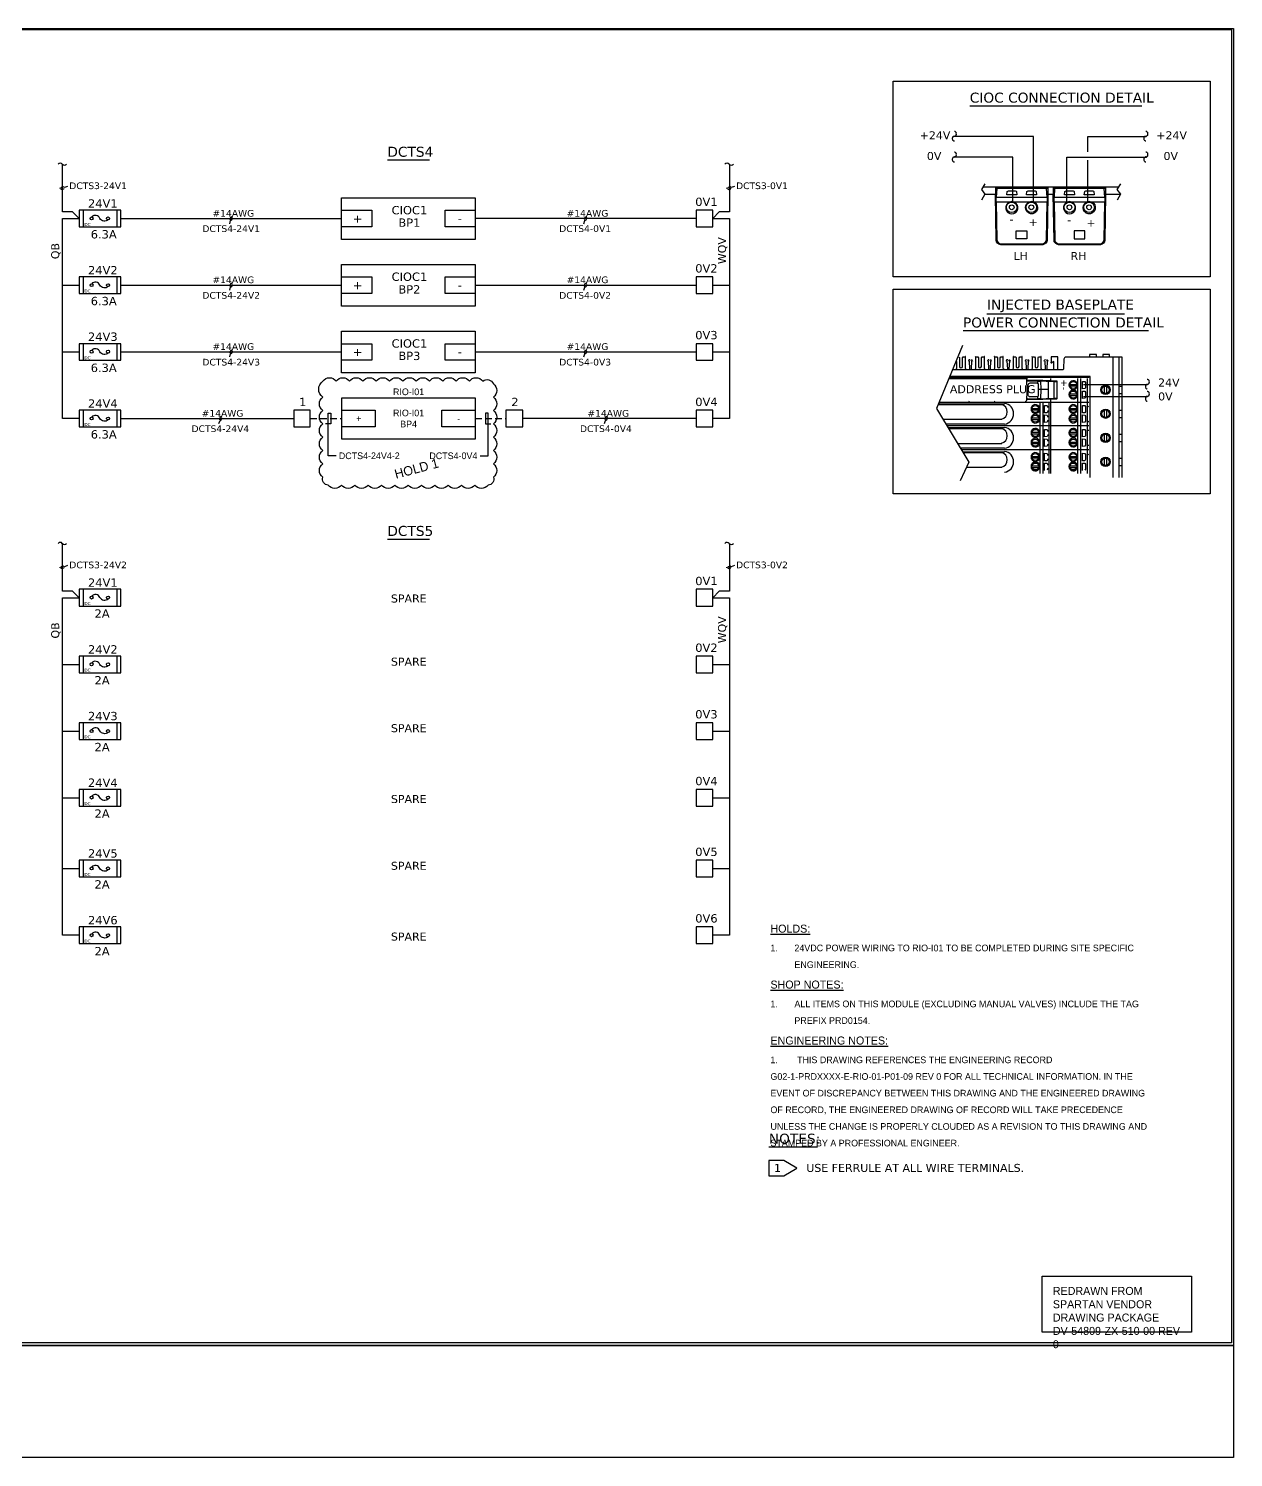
# Model space of a CAD drawing. Extents: x 7512 to 8356, y 0 to 536.
# Drawn here: x 7904 to 8356, y 0 to 536 of the extents above; entities that cross this region are included whole.
import ezdxf
from ezdxf.enums import TextEntityAlignment as Align

# ---------------------------------------------------------------- set-up
doc = ezdxf.new("R2010")
doc.units = 0
doc.header["$LTSCALE"] = 10
doc.header["$MEASUREMENT"] = 0
doc.linetypes.add('G02-1-PRDXXXX-E-MRIO-01-P01-01$0$HIDDEN', pattern=[0.375, 0.25, -0.125])
for name, color, linetype in [('G02-1-PRDXXXX-E-MRIO-01-P01-01$0$ANNOTATION', 7, 'Continuous'), ('G02-1-PRDXXXX-E-MRIO-01-P01-01$0$ENGINEERING NOTE', 2, 'Continuous'), ('G02-1-PRDXXXX-E-MRIO-01-P01-01$0$FWIRE-1', 1, 'G02-1-PRDXXXX-E-MRIO-01-P01-01$0$HIDDEN'), ('G02-1-PRDXXXX-E-MRIO-01-P01-01$0$HOLD', 1, 'Continuous'), ('G02-1-PRDXXXX-E-MRIO-01-P01-01$0$SYMBOL-1', 1, 'Continuous'), ('G02-1-PRDXXXX-E-MRIO-01-P01-01$0$TEXT-2', 2, 'Continuous'), ('G02-1-PRDXXXX-E-MRIO-01-P01-01$0$TITLE', 7, 'Continuous')]:
    doc.layers.add(name, color=color, linetype=linetype)
doc.layers.add('G02-1-PRDXXXX-E-MRIO-01-P01-01$0$View', color=251, linetype='Continuous', plot=False)
doc.styles.add('G02-1-PRDXXXX-E-MRIO-01-P01-01$0$PDF Verdana', font='verdana.ttf')
doc.styles.add('G02-1-PRDXXXX-E-MRIO-01-P01-01$0$Scovan Elec', font='')
doc.styles.get('G02-1-PRDXXXX-E-MRIO-01-P01-01$0$Scovan Elec').set_extended_font_data('Franklin Gothic Medium Cond')

# ---------------------------------------------------------------- blocks, each defined once
blk = doc.blocks.new('G02-1-PRDXXXX-E-MRIO-01-P01-01$0$DV-54809-ZX-510-00')
at = {"layer": 'G02-1-PRDXXXX-E-MRIO-01-P01-01$0$ANNOTATION', "transparency": 33554559}
h = blk.add_hatch(color=256, dxfattribs=at)
h.paths.add_polyline_path([(546.22, 46.91), (544.44, 46.91), (546.22, 46.91)], flags=0)
h.paths.add_polyline_path([(546.22, 46.91), (544.44, 46.91), (546.22, 46.91)], flags=0)
h.paths.add_polyline_path([(546.22, 46.91), (544.44, 46.91), (546.22, 46.91)], flags=0)
h.paths.add_polyline_path([(546.22, 46.91), (544.44, 46.91), (546.22, 46.91)], flags=0)
h = blk.add_hatch(color=256, dxfattribs=at)
h.paths.add_polyline_path([(546.22, 46.74), (544.44, 46.74), (546.22, 46.74)], flags=0)
h.paths.add_polyline_path([(546.22, 46.74), (544.44, 46.74), (546.22, 46.74)], flags=0)
h.paths.add_polyline_path([(546.22, 46.74), (544.44, 46.74), (546.22, 46.74)], flags=0)
h.paths.add_polyline_path([(546.22, 46.74), (544.44, 46.74), (546.22, 46.74)], flags=0)
h.paths.add_polyline_path([(546.22, 46.74), (544.44, 46.74), (546.22, 46.74)], flags=0)
h = blk.add_hatch(color=256, dxfattribs=at)
h.paths.add_polyline_path([(552.15, 42.17), (550.28, 42.17), (552.15, 42.17)], flags=0)
h.paths.add_polyline_path([(552.15, 42.17), (550.28, 42.17), (552.15, 42.17)], flags=0)
h.paths.add_polyline_path([(552.15, 42.17), (550.28, 42.17), (552.15, 42.17)], flags=0)
h.paths.add_polyline_path([(552.15, 42.17), (550.28, 42.17), (552.15, 42.17)], flags=0)
h.paths.add_polyline_path([(552.15, 42.17), (550.28, 42.17), (552.15, 42.17)], flags=0)
h = blk.add_hatch(color=256, dxfattribs=at)
h.paths.add_polyline_path([(552.15, 42), (550.28, 42), (552.15, 42)], flags=0)
h.paths.add_polyline_path([(552.15, 42), (550.28, 42), (552.15, 42)], flags=0)
h.paths.add_polyline_path([(552.15, 42), (550.28, 42), (552.15, 42)], flags=0)
h = blk.add_hatch(color=256, dxfattribs=at)
h.paths.add_polyline_path([(621.15, 32.34), (619.29, 32.34), (621.15, 32.34)], flags=0)
h.paths.add_polyline_path([(621.15, 32.34), (619.29, 32.34), (621.15, 32.34)], flags=0)
h.paths.add_polyline_path([(621.15, 32.34), (619.29, 32.34), (621.15, 32.34)], flags=0)
h = blk.add_hatch(color=256, dxfattribs=at)
h.paths.add_polyline_path([(546.13, 29.8), (544.19, 29.8), (546.13, 29.8)], flags=0)
h.paths.add_polyline_path([(546.13, 29.8), (544.19, 29.8), (546.13, 29.8)], flags=0)
h.paths.add_polyline_path([(546.13, 29.8), (544.19, 29.8), (546.13, 29.8)], flags=0)
h.paths.add_polyline_path([(546.13, 29.8), (544.19, 29.8), (546.13, 29.8)], flags=0)
h.paths.add_polyline_path([(546.13, 29.8), (544.19, 29.8), (546.13, 29.8)], flags=0)
h = blk.add_hatch(color=256, dxfattribs=at)
h.paths.add_polyline_path([(596.6, 31.67), (594.73, 31.67), (596.6, 31.67)], flags=0)
h.paths.add_polyline_path([(596.6, 31.67), (594.73, 31.67), (596.6, 31.67)], flags=0)
h.paths.add_polyline_path([(596.6, 31.67), (594.73, 31.67), (596.6, 31.67)], flags=0)
h = blk.add_hatch(color=256, dxfattribs=at)
h.paths.add_polyline_path([(621.15, 32.18), (619.29, 32.18), (621.15, 32.18)], flags=0)
h.paths.add_polyline_path([(621.15, 32.18), (619.29, 32.18), (621.15, 32.18)], flags=0)
h.paths.add_polyline_path([(621.15, 32.18), (619.29, 32.18), (621.15, 32.18)], flags=0)
h.paths.add_polyline_path([(621.15, 32.18), (619.29, 32.18), (621.15, 32.18)], flags=0)
at = {"layer": 'G02-1-PRDXXXX-E-MRIO-01-P01-01$0$ANNOTATION', "lineweight": 25}
for points in [[(716.06, 516.64), (835.02, 516.64), (835.02, 443.15), (716.06, 443.15)], [(509.05, 472.87), (559.17, 472.87), (559.17, 457.2), (509.05, 457.2)], [(773.64, 476.34), (754.93, 476.34), (754.76, 473.04), (773.89, 473.04)], [(759.84, 475.41), (761.36, 475.41), (761.87, 475.41), (762.21, 475.32), (762.38, 475.15), (762.46, 473.97), (758.74, 473.97), (758.82, 475.15), (759.07, 475.32), (759.33, 475.41)], [(767.2, 475.41), (768.81, 475.41), (769.32, 475.41), (769.57, 475.32), (769.74, 475.15), (769.83, 473.97), (766.1, 473.97), (766.27, 475.15), (766.44, 475.32), (766.69, 475.41)], [(795.31, 476.34), (776.6, 476.34), (776.43, 473.04), (795.57, 473.04)], [(781.51, 475.41), (783.04, 475.41), (783.63, 475.41), (783.88, 475.32), (784.05, 475.15), (784.14, 473.97), (780.41, 473.97), (780.5, 475.15), (780.75, 475.32), (781, 475.41)], [(788.88, 475.41), (790.49, 475.41), (791, 475.41), (791.25, 475.32), (791.42, 475.15), (791.5, 473.97), (787.78, 473.97), (787.95, 475.15), (788.12, 475.32), (788.37, 475.41)], [(410.57, 468.21), (410.57, 461.94), (426.15, 461.94), (426.15, 468.21)], [(509.05, 468.21), (520.39, 468.21), (520.39, 461.94), (509.05, 461.94)], [(547.91, 468.21), (559.17, 468.21), (559.17, 461.94), (547.91, 461.94)], [(642.07, 468.21), (642.07, 461.94), (648.33, 461.94), (648.33, 468.21)], [(771.94, 455.51), (772.54, 455.68), (773.13, 456.02), (773.47, 456.52), (773.64, 457.2), (773.89, 471.26), (768.81, 471.26), (767.96, 471.43), (767.2, 471.26), (761.45, 471.26), (760.6, 471.43), (759.75, 471.26), (754.76, 471.26), (755.01, 457.2), (755.09, 456.52), (755.52, 456.02), (756.03, 455.68), (756.7, 455.51)], [(793.62, 455.51), (794.21, 455.68), (794.81, 456.02), (795.14, 456.52), (795.31, 457.2), (795.57, 471.26), (790.49, 471.26), (789.64, 471.43), (788.88, 471.26), (783.12, 471.26), (782.27, 471.43), (781.43, 471.26), (776.43, 471.26), (776.69, 457.2), (776.77, 456.52), (777.19, 456.02), (777.7, 455.68), (778.38, 455.51)], [(766.27, 460.42), (766.27, 457.46), (762.29, 457.46), (762.29, 460.42)], [(784.05, 460.42), (784.05, 457.46), (787.95, 457.46), (787.95, 460.42)], [(509.05, 447.8), (559.17, 447.8), (559.17, 432.22), (509.05, 432.22)], [(410.57, 443.15), (410.57, 436.88), (426.15, 436.88), (426.15, 443.15)], [(509.05, 443.15), (520.39, 443.15), (520.39, 436.88), (509.05, 436.88)], [(547.91, 443.15), (559.17, 443.15), (559.17, 436.88), (547.91, 436.88)], [(642.07, 443.15), (642.07, 436.88), (648.33, 436.88), (648.33, 443.15)], [(716.06, 438.49), (835.02, 438.49), (835.02, 361.78), (716.06, 361.78)], [(509.05, 422.82), (559.17, 422.82), (559.17, 407.16), (509.05, 407.16)], [(410.57, 418.08), (410.57, 411.9), (426.15, 411.9), (426.15, 418.08)], [(509.05, 418.08), (520.39, 418.08), (520.39, 411.9), (509.05, 411.9)], [(547.91, 418.08), (559.17, 418.08), (559.17, 411.9), (547.91, 411.9)], [(642.07, 418.08), (642.07, 411.9), (648.33, 411.9), (648.33, 418.08)], [(788.03, 401.23), (787.1, 401.15), (787.1, 403.94), (788.03, 403.86), (788.2, 403.52), (788.2, 403.1), (788.2, 402), (788.2, 401.57)], [(788.03, 397.59), (787.1, 397.51), (787.1, 400.3), (788.03, 400.22), (788.2, 399.88), (788.2, 399.46), (788.2, 398.35), (788.2, 397.93)], [(410.57, 393.11), (410.57, 386.84), (426.15, 386.84), (426.15, 393.11)], [(491.09, 393.11), (491.09, 386.84), (497.27, 386.84), (497.27, 393.11)], [(570.74, 393.11), (570.74, 386.84), (577.01, 386.84), (577.01, 393.11)], [(642.07, 393.11), (642.07, 386.84), (648.33, 386.84), (648.33, 393.11)], [(788.03, 392.17), (787.1, 392.09), (787.1, 394.88), (788.03, 394.88), (788.2, 394.46), (788.2, 394.12), (788.2, 392.94), (788.2, 392.51)], [(788.03, 388.62), (787.1, 388.53), (787.1, 391.33), (788.03, 391.24), (788.2, 390.9), (788.2, 390.48), (788.2, 389.38), (788.2, 388.96)], [(788.03, 383.2), (787.1, 383.11), (787.1, 385.91), (788.03, 385.82), (788.2, 385.48), (788.2, 385.06), (788.2, 383.96), (788.2, 383.54)], [(788.03, 379.56), (787.1, 379.47), (787.1, 382.35), (788.03, 382.27), (788.2, 381.84), (788.2, 381.51), (788.2, 380.32), (788.2, 379.98)], [(788.03, 374.14), (787.1, 374.14), (787.1, 376.93), (788.03, 376.85), (788.2, 376.51), (788.2, 376.09), (788.2, 374.9), (788.2, 374.56)], [(410.57, 325.88), (410.57, 319.61), (426.15, 319.61), (426.15, 325.88)], [(642.07, 325.88), (642.07, 319.61), (648.33, 319.61), (648.33, 325.88)], [(410.57, 300.81), (410.57, 294.55), (426.15, 294.55), (426.15, 300.81)], [(642.07, 300.81), (642.07, 294.55), (648.33, 294.55), (648.33, 300.81)], [(410.57, 275.75), (410.57, 269.48), (426.15, 269.48), (426.15, 275.75)], [(642.07, 275.75), (642.07, 269.48), (648.33, 269.48), (648.33, 275.75)], [(410.57, 250.77), (410.57, 244.51), (426.15, 244.51), (426.15, 250.77)], [(642.07, 250.77), (642.07, 244.51), (648.33, 244.51), (648.33, 250.77)], [(410.57, 224.18), (410.57, 217.92), (426.15, 217.92), (426.15, 224.18)], [(642.07, 224.18), (642.07, 217.92), (648.33, 217.92), (648.33, 224.18)], [(410.57, 199.12), (410.57, 192.86), (426.15, 192.86), (426.15, 199.12)], [(642.07, 199.12), (642.07, 192.86), (648.33, 192.86), (648.33, 199.12)], [(675.02, 111.43), (669.43, 111.43), (669.43, 105.76), (675.02, 105.76), (679.93, 108.63)]]:
    blk.add_lwpolyline(points, close=True, dxfattribs=at)
for points in [[(744.85, 507.41), (809.37, 507.41)], [(768.73, 471.43), (768.73, 495.9), (739.09, 495.9)], [(789.13, 490.05), (789.13, 495.9), (810.98, 495.9)], [(760.94, 471.43), (760.94, 488.11), (739.09, 488.11)], [(781.26, 471.43), (781.26, 488.11), (810.98, 488.11)], [(410.57, 389.97), (404.31, 389.97), (404.31, 465.08), (410.57, 465.08), (408.03, 467.53), (404.31, 467.53), (404.31, 485.4)], [(526.24, 487.09), (542.07, 487.09)], [(654.6, 485.4), (654.6, 467.53), (650.79, 467.53), (648.33, 465.08), (654.6, 465.08), (654.6, 389.97), (648.33, 389.97)], [(789.13, 471.43), (789.13, 486.92)], [(750.52, 478.12), (749.25, 476), (750.52, 474.22), (749.25, 472.02)], [(801.41, 478.12), (800.06, 476), (801.41, 474.22), (800.14, 472.02)], [(406.17, 477.1), (404.99, 476.68), (404.56, 476.93), (403.8, 476.68), (403.55, 476.25), (404.05, 476), (404.82, 476.25), (404.9, 476.51)], [(656.46, 477.1), (655.28, 476.68), (654.85, 476.93), (654.09, 476.68), (653.84, 476.25), (654.34, 476), (655.11, 476.25), (655.19, 476.51)], [(749.76, 476.93), (800.65, 476.93)], [(801.33, 474.14), (795.82, 474.14), (795.57, 456.95), (795.4, 456.27), (795.06, 455.76), (794.47, 455.42), (793.87, 455.25), (778.13, 455.25), (777.45, 455.42), (776.94, 455.76), (776.52, 456.27), (776.43, 456.95), (776.09, 474.14), (774.15, 474.14), (773.89, 456.95), (773.72, 456.27), (773.38, 455.76), (772.79, 455.42), (772.2, 455.25), (756.45, 455.25), (755.77, 455.42), (755.26, 455.76), (754.84, 456.27), (754.76, 456.95), (754.42, 474.14), (750.52, 474.14)], [(754.42, 476.93), (754.42, 474.14)], [(754.76, 471.26), (754.76, 473.04)], [(754.93, 476.17), (754.93, 476.93)], [(773.72, 476.93), (773.64, 476.17)], [(773.89, 473.04), (773.89, 471.26)], [(774.15, 476.93), (774.15, 474.14)], [(776.09, 476.93), (776.09, 474.14)], [(776.43, 471.26), (776.43, 473.04)], [(776.6, 476.17), (776.6, 476.93)], [(795.4, 476.93), (795.4, 476.17)], [(795.57, 473.04), (795.57, 471.26)], [(795.82, 476.93), (795.82, 474.14)], [(412.1, 468.21), (412.1, 461.94)], [(424.63, 468.21), (424.63, 461.94)], [(426.15, 465.08), (509.05, 465.08)], [(467.05, 463.13), (467.39, 464.31), (467.9, 464.57), (468.15, 465.33), (467.9, 465.75), (467.39, 465.5), (467.13, 464.82), (467.3, 464.57)], [(642.07, 465.08), (559.17, 465.08)], [(599.98, 463.13), (600.32, 464.31), (600.83, 464.57), (601.09, 465.33), (600.83, 465.75), (600.32, 465.5), (600.07, 464.82), (600.24, 464.57)], [(404.31, 440.01), (410.57, 440.01)], [(412.1, 443.15), (412.1, 436.88)], [(424.63, 443.15), (424.63, 436.88)], [(426.15, 440.01), (509.05, 440.01)], [(467.05, 438.15), (467.39, 439.25), (467.9, 439.51), (468.15, 440.27), (467.9, 440.78), (467.39, 440.52), (467.13, 439.76), (467.3, 439.51)], [(559.17, 440.01), (642.07, 440.01)], [(599.98, 438.15), (600.32, 439.25), (600.83, 439.51), (601.09, 440.27), (600.83, 440.78), (600.32, 440.52), (600.07, 439.76), (600.24, 439.51)], [(648.33, 440.01), (654.6, 440.01)], [(751.28, 429.26), (802.93, 429.26)], [(742.31, 422.99), (811.91, 422.99)], [(404.31, 415.04), (410.57, 415.04)], [(412.1, 418.08), (412.1, 411.9)], [(424.63, 418.08), (424.63, 411.9)], [(426.15, 415.04), (509.05, 415.04)], [(467.05, 413.09), (467.39, 414.27), (467.9, 414.53), (468.15, 415.2), (467.9, 415.71), (467.39, 415.46), (467.13, 414.78), (467.3, 414.53)], [(559.17, 415.04), (642.07, 415.04)], [(599.98, 413.09), (600.32, 414.27), (600.83, 414.53), (601.09, 415.2), (600.83, 415.71), (600.32, 415.46), (600.07, 414.78), (600.24, 414.53)], [(648.33, 415.04), (654.6, 415.04)], [(742.14, 417.41), (732.32, 393.78), (744.51, 373.55), (741.21, 366.6)], [(738.33, 408.35), (779.73, 408.35), (779.9, 408.43), (780.07, 408.68), (780.24, 412.41), (780.33, 412.66), (780.5, 412.92), (780.67, 413.09), (780.92, 413.09), (801.83, 413.09), (801.83, 367.87)], [(740.79, 413.17), (740.95, 412.83), (740.95, 409.53)], [(742.06, 409.53), (742.06, 412.83), (742.31, 413.17), (743.16, 413.17)], [(743.24, 408.77), (743.24, 413.09)], [(746.97, 413.09), (746.97, 408.77)], [(747.05, 413.17), (747.9, 413.17), (748.07, 412.83), (748.07, 409.53)], [(749.17, 409.53), (749.17, 412.83), (749.42, 413.17), (750.27, 413.17)], [(750.35, 408.77), (750.35, 413.09)], [(754.08, 413.09), (754.08, 408.77)], [(754.16, 413.17), (755.01, 413.17), (755.18, 412.83), (755.18, 409.53)], [(756.28, 409.53), (756.28, 412.83), (756.45, 413.17), (757.3, 413.17)], [(757.38, 408.77), (757.38, 413.09)], [(761.11, 413.09), (761.11, 408.77)], [(761.28, 413.17), (762.04, 413.17), (762.29, 412.83), (762.29, 409.53)], [(763.39, 409.53), (763.39, 412.83), (763.56, 413.17), (764.41, 413.17)], [(764.49, 408.77), (764.49, 413.09)], [(768.22, 413.09), (768.22, 408.77)], [(768.3, 413.17), (769.15, 413.17), (769.4, 412.83), (769.4, 409.53)], [(770.5, 409.53), (770.5, 412.83), (770.67, 413.17), (771.52, 413.17)], [(771.61, 408.77), (771.61, 413.09)], [(777.87, 408.35), (777.87, 413.17), (775.33, 413.17), (775.33, 411.06)], [(792.35, 413.09), (792.35, 414.02), (789.81, 414.02), (789.81, 413.09)], [(797.26, 413.09), (797.26, 414.02), (794.81, 414.02), (794.81, 413.09)], [(798.62, 367.87), (798.62, 413.09)], [(800.73, 413.09), (800.73, 367.87)], [(739.85, 411.39), (739.85, 408.77)], [(744.43, 411.56), (744.43, 411.56)], [(744.85, 411.99), (744.76, 412.07), (744.6, 411.99)], [(744.85, 408.68), (744.68, 411.56)], [(745.44, 411.65), (745.36, 411.99), (745.44, 412.07), (745.61, 411.99)], [(745.44, 411.56), (745.36, 408.68)], [(745.78, 411.56), (745.78, 411.56)], [(751.54, 411.56), (751.54, 411.56)], [(751.96, 411.99), (751.88, 412.07), (751.71, 411.99)], [(751.96, 408.68), (751.79, 411.56)], [(752.55, 411.65), (752.47, 411.99), (752.55, 412.07), (752.72, 411.99)], [(752.55, 411.56), (752.47, 408.68)], [(758.65, 411.56), (758.65, 411.73), (758.65, 411.82)], [(758.65, 411.56), (758.65, 411.56)], [(759.07, 411.99), (758.9, 412.07), (758.74, 411.99)], [(759.07, 408.68), (758.9, 411.56)], [(759.67, 411.65), (759.5, 411.99), (759.67, 412.07), (759.75, 411.99)], [(759.67, 411.56), (759.5, 408.68)], [(759.92, 411.56), (759.92, 411.56)], [(765.68, 411.56), (765.68, 411.56)], [(766.1, 411.99), (766.02, 412.07), (765.85, 411.99)], [(766.1, 408.68), (766.02, 411.56)], [(766.78, 411.65), (766.61, 411.99), (766.69, 412.07), (766.86, 411.99)], [(766.78, 411.56), (766.61, 408.68)], [(767.03, 411.73), (767.03, 411.56)], [(767.03, 411.56), (767.03, 411.56)], [(772.79, 411.56), (772.79, 411.56)], [(773.21, 411.99), (773.13, 412.07), (772.96, 411.99)], [(773.21, 408.68), (773.13, 411.56)], [(773.81, 411.65), (773.72, 411.99), (773.81, 412.07), (773.98, 411.99)], [(773.81, 411.56), (773.72, 408.68)], [(774.15, 411.73), (774.15, 411.56)], [(774.15, 411.56), (774.15, 411.56)], [(776.35, 408.68), (776.35, 411.39), (775.59, 410.89)], [(736.97, 405.04), (766.53, 405.04)], [(737.14, 405.47), (789.56, 405.47), (789.98, 405.81)], [(789.98, 367.87), (789.98, 405.81), (737.31, 405.81)], [(766.1, 404.71), (766.19, 400.3), (766.1, 396.75)], [(770.67, 401.06), (770.67, 402.67), (770.59, 403.01), (770.34, 403.18), (770.34, 404.03), (766.44, 404.03), (766.36, 404.03), (766.1, 403.77)], [(775.16, 404.2), (774.48, 404.2), (772.2, 404.28), (771.18, 404.28), (767.29, 404.28), (766.19, 404.28)], [(770.34, 398.27), (769.91, 398.1), (767.46, 398.1), (767.2, 398.19), (767.03, 398.35), (766.86, 398.52), (766.78, 398.78), (766.78, 401.06), (766.78, 402.67), (766.86, 402.93), (767.03, 403.1), (767.2, 403.27), (767.46, 403.35), (769.91, 403.35), (770.34, 403.18)], [(770.34, 404.03), (771.35, 404.03)], [(774.32, 397.51), (774.4, 401.06), (774.32, 403.94), (774.23, 403.94), (771.35, 404.03), (771.44, 401.06), (771.35, 397.42), (774.23, 397.51)], [(776.52, 403.94), (776.18, 403.94), (774.82, 403.94), (773.55, 403.94)], [(775.16, 405.04), (775.16, 404.2), (777.36, 404.2), (777.53, 404.11), (777.53, 403.94), (777.53, 397.51), (776.52, 397.51), (776.52, 403.94), (777.53, 403.94)], [(782.44, 402.76), (784.98, 402.76)], [(785.32, 396.41), (785.32, 398.52), (785.41, 398.95), (785.32, 399.37), (785.32, 402.17), (785.41, 402.5), (785.32, 402.93), (785.32, 405.04)], [(786.42, 405.04), (786.42, 396.41)], [(787.52, 402.76), (811.49, 402.76)], [(789.05, 396.41), (789.05, 405.04)], [(789.56, 405.47), (789.56, 405.47)], [(766.19, 397.68), (766.36, 397.42), (766.44, 397.42), (770.34, 397.42), (770.34, 398.27), (770.59, 398.52), (770.67, 398.78), (770.67, 401.06), (771.44, 401.06), (774.32, 401.06)], [(766.78, 401.06), (766.19, 401.06)], [(775.16, 397.25), (774.48, 397.25), (772.2, 397.17), (771.18, 397.17), (767.29, 397.17), (766.53, 397.17), (766.19, 397.17)], [(771.35, 397.42), (770.34, 397.42)], [(773.55, 397.51), (774.82, 397.51), (776.18, 397.51), (776.52, 397.51)], [(774.23, 397.51), (774.23, 397.51)], [(774.32, 401.06), (774.32, 401.06)], [(774.4, 401.06), (774.4, 401.06)], [(777.53, 397.51), (777.53, 397.34), (777.36, 397.25), (775.16, 397.25), (775.16, 396.41)], [(782.44, 402.25), (784.98, 402.25)], [(782.44, 399.2), (784.98, 399.2)], [(782.44, 398.61), (784.98, 398.61)], [(787.52, 398.27), (811.49, 398.27)], [(795.31, 402), (795.31, 399.46)], [(796.08, 402), (796.08, 399.46)], [(800.99, 402.17), (801.66, 402.17)], [(801.66, 399.29), (800.99, 399.29)], [(412.1, 393.11), (412.1, 386.84)], [(424.63, 393.11), (424.63, 386.84)], [(732.91, 395.22), (756.79, 395.22)], [(733.08, 395.56), (757.89, 395.56)], [(733.25, 396.07), (789.47, 396.07)], [(744.68, 396.24), (744.43, 396.41)], [(744.51, 396.41), (744.76, 396.32)], [(753.99, 396.32), (754.25, 396.41), (753.99, 396.24)], [(768.22, 393.78), (770.84, 393.78)], [(768.22, 393.19), (770.84, 393.19)], [(771.18, 387.43), (771.18, 389.55), (771.18, 390.31), (771.18, 393.11), (771.18, 393.95), (771.18, 396.07)], [(772.2, 396.07), (772.2, 387.43)], [(774.06, 392.94), (773.98, 392.51), (773.89, 392.17), (772.88, 392.09), (772.88, 394.88), (773.89, 394.88), (773.98, 394.46), (774.06, 394.12)], [(774.48, 396.07), (774.48, 387.43)], [(775.16, 396.07), (775.16, 387.43)], [(782.44, 393.78), (784.98, 393.78)], [(782.44, 393.19), (784.98, 393.19)], [(785.32, 387.43), (785.32, 389.55), (785.41, 389.89), (785.32, 390.31), (785.32, 393.11), (785.41, 393.53), (785.32, 393.95), (785.32, 396.07)], [(786.42, 396.07), (786.42, 387.43)], [(789.05, 387.43), (789.05, 396.07)], [(789.05, 394.29), (789.05, 394.38), (789.22, 394.54), (789.47, 394.63)], [(795.31, 393.02), (795.31, 390.4)], [(796.08, 393.02), (796.08, 390.4)], [(800.99, 393.11), (801.66, 393.11)], [(426.15, 389.97), (491.09, 389.97)], [(462.99, 388.11), (463.41, 389.21), (463.83, 389.46), (464.09, 390.23), (463.83, 390.73), (463.41, 390.48), (463.15, 389.72), (463.24, 389.46)], [(642.07, 389.97), (577.01, 389.97)], [(607.77, 388.11), (608.11, 389.21), (608.62, 389.46), (608.88, 390.23), (608.62, 390.73), (608.11, 390.48), (607.86, 389.72), (608.03, 389.46)], [(734.77, 389.72), (756.79, 389.72)], [(757.89, 387.86), (735.87, 387.86)], [(736.13, 387.43), (789.47, 387.43)], [(736.64, 386.59), (757.89, 386.59)], [(736.89, 386.25), (756.79, 386.25)], [(768.22, 390.23), (770.84, 390.23)], [(768.22, 389.63), (770.84, 389.63)], [(771.18, 378.37), (771.18, 380.49), (771.18, 381.34), (771.18, 384.13), (771.18, 384.89), (771.18, 387.01)], [(772.2, 387.01), (772.2, 378.37)], [(774.06, 389.38), (773.98, 388.96), (773.89, 388.62), (772.88, 388.53), (772.88, 391.33), (773.89, 391.24), (773.98, 390.9), (774.06, 390.48)], [(774.48, 387.01), (774.48, 378.37)], [(775.16, 387.01), (775.16, 378.37)], [(782.44, 390.23), (784.98, 390.23)], [(782.44, 389.63), (784.98, 389.63)], [(785.32, 378.37), (785.32, 380.49), (785.41, 380.91), (785.32, 381.34), (785.32, 384.13), (785.41, 384.55), (785.32, 384.89), (785.32, 387.01)], [(786.42, 387.01), (786.42, 378.37)], [(789.47, 388.79), (789.39, 388.79), (789.22, 388.87), (789.05, 389.13)], [(789.05, 378.37), (789.05, 387.01)], [(801.66, 390.31), (800.99, 390.31)], [(768.22, 384.81), (770.84, 384.81)], [(768.22, 384.21), (770.84, 384.21)], [(768.22, 381.17), (770.84, 381.17)], [(774.06, 383.96), (773.98, 383.54), (773.89, 383.2), (772.88, 383.11), (772.88, 385.91), (773.89, 385.82), (773.98, 385.48), (774.06, 385.06)], [(774.06, 380.32), (773.98, 379.98), (773.89, 379.56), (772.88, 379.47), (772.88, 382.35), (773.89, 382.27), (773.98, 381.84), (774.06, 381.51)], [(782.44, 384.81), (784.98, 384.81)], [(782.44, 384.21), (784.98, 384.21)], [(782.44, 381.17), (784.98, 381.17)], [(789.05, 385.23), (789.05, 385.32), (789.22, 385.57), (789.47, 385.65)], [(795.31, 383.96), (795.31, 381.42)], [(796.08, 383.96), (796.08, 381.42)], [(800.99, 384.13), (801.66, 384.13)], [(801.66, 381.25), (800.99, 381.25)], [(740.19, 380.66), (756.79, 380.66)], [(757.89, 378.88), (741.29, 378.88)], [(741.55, 378.37), (789.47, 378.37)], [(742.06, 377.53), (757.89, 377.53)], [(742.31, 377.19), (756.79, 377.19)], [(768.22, 380.57), (770.84, 380.57)], [(768.22, 375.75), (770.84, 375.75)], [(771.18, 369.4), (771.18, 371.51), (771.18, 372.28), (771.18, 375.07), (771.18, 375.92), (771.18, 378.03)], [(772.2, 378.03), (772.2, 369.4)], [(774.06, 374.9), (773.98, 374.56), (773.89, 374.14), (772.88, 374.14), (772.88, 376.93), (773.89, 376.85), (773.98, 376.51), (774.06, 376.09)], [(774.48, 378.03), (774.48, 369.4)], [(775.16, 378.03), (775.16, 369.4)], [(782.44, 380.57), (784.98, 380.57)], [(782.44, 375.75), (784.98, 375.75)], [(785.32, 369.4), (785.32, 371.51), (785.41, 371.94), (785.32, 372.28), (785.32, 375.07), (785.41, 375.49), (785.32, 375.92), (785.32, 378.03)], [(786.42, 378.03), (786.42, 369.4)], [(789.47, 379.81), (789.39, 379.81), (789.22, 379.9), (789.05, 380.07), (789.05, 380.15)], [(789.05, 369.4), (789.05, 378.03)], [(789.05, 376.26), (789.05, 376.34), (789.22, 376.51), (789.47, 376.59)], [(743.66, 371.68), (756.79, 371.68)], [(768.22, 375.24), (770.84, 375.24)], [(768.22, 372.19), (770.84, 372.19)], [(768.22, 371.6), (770.84, 371.6)], [(772.88, 370.5), (772.88, 373.29), (773.89, 373.21), (773.98, 372.87), (774.06, 372.45)], [(774.06, 371.34), (773.98, 370.92), (773.89, 370.58)], [(782.44, 375.24), (784.98, 375.24)], [(782.44, 372.19), (784.98, 372.19)], [(782.44, 371.6), (784.98, 371.6)], [(787.1, 370.5), (787.1, 373.29), (788.03, 373.21), (788.2, 372.87), (788.2, 372.45), (788.2, 371.34), (788.2, 370.92), (788.03, 370.58)], [(795.31, 374.99), (795.31, 372.45)], [(796.08, 374.99), (796.08, 372.45)], [(800.99, 375.15), (801.66, 375.15)], [(801.66, 372.28), (800.99, 372.28)], [(526.24, 344.76), (542.07, 344.76)], [(410.57, 195.99), (404.31, 195.99), (404.31, 322.74), (410.57, 322.74), (408.03, 325.2), (404.31, 325.2), (404.31, 343.06)], [(654.6, 343.06), (654.6, 325.2), (650.79, 325.2), (648.33, 322.74), (654.6, 322.74), (654.6, 195.99), (648.33, 195.99)], [(406.17, 334.77), (404.99, 334.34), (404.56, 334.6), (403.8, 334.34), (403.55, 333.92), (404.05, 333.67), (404.82, 333.92), (404.9, 334.09)], [(656.46, 334.77), (655.28, 334.34), (654.85, 334.6), (654.09, 334.34), (653.84, 333.92), (654.34, 333.67), (655.11, 333.92), (655.19, 334.09)], [(412.1, 325.88), (412.1, 319.61)], [(424.63, 325.88), (424.63, 319.61)], [(412.1, 300.81), (412.1, 294.55)], [(424.63, 300.81), (424.63, 294.55)], [(404.31, 297.68), (410.57, 297.68)], [(648.33, 297.68), (654.6, 297.68)], [(412.1, 275.75), (412.1, 269.48)], [(424.63, 275.75), (424.63, 269.48)], [(404.31, 272.62), (410.57, 272.62)], [(648.33, 272.62), (654.6, 272.62)], [(404.31, 247.64), (410.57, 247.64)], [(412.1, 250.77), (412.1, 244.51)], [(424.63, 250.77), (424.63, 244.51)], [(648.33, 247.64), (654.6, 247.64)], [(404.31, 221.05), (410.57, 221.05)], [(412.1, 224.18), (412.1, 217.92)], [(424.63, 224.18), (424.63, 217.92)], [(648.33, 221.05), (654.6, 221.05)], [(412.1, 199.12), (412.1, 192.86)], [(424.63, 199.12), (424.63, 192.86)], [(669.43, 116.59), (687.64, 116.59)]]:
    blk.add_lwpolyline(points, dxfattribs=at)
for points in [[(738.31, 495.43, 0.093921), (738.25, 495.09, 0.093893), (738.31, 494.76)], [(738.75, 495.91, -0.110418), (739.05, 495.98, 0.112089), (739.35, 496.05)], [(810.19, 495.43, 0.093921), (810.13, 495.09, 0.093893), (810.19, 494.76)], [(810.63, 495.91, -0.110418), (810.94, 495.98, 0.112027), (811.24, 496.05)], [(738.31, 487.55, 0.093893), (738.25, 487.22, 0.093921), (738.31, 486.88)], [(810.19, 487.55, 0.093893), (810.13, 487.22, 0.093921), (810.19, 486.88)], [(768.81, 471.26, -1.942731), (765.68, 469.23), (765.85, 469.9), (766.1, 470.5), (766.61, 471), (767.2, 471.26)], [(790.49, 471.26, -1.942731), (787.35, 469.23), (787.52, 469.9), (787.78, 470.5), (788.29, 471), (788.88, 471.26)], [(421.45, 464.59, -0.488955), (418.32, 465.11, 0.566119), (415.24, 465.62)], [(421.45, 439.52, -0.488957), (418.32, 440.05, 0.566119), (415.24, 440.56)], [(421.45, 414.54, -0.488957), (418.32, 415.07, 0.566119), (415.24, 415.58)], [(744.45, 411.75, 0.065601), (744.43, 411.56), (744.43, 411.73), (744.51, 411.82)], [(745.7, 411.58, 0.065601), (745.7, 411.73), (745.78, 411.56)], [(751.56, 411.75, 0.065289), (751.54, 411.56), (751.54, 411.73), (751.62, 411.82)], [(765.7, 411.75, 0.065601), (765.68, 411.56), (765.76, 411.73), (765.76, 411.82)], [(772.81, 411.75, 0.065601), (772.79, 411.56), (772.79, 411.73), (772.88, 411.82)], [(810.78, 402.29, 0.079044), (810.72, 401.95, 0.079019), (810.78, 401.62)], [(811.14, 402.78, -0.110418), (811.44, 402.84, 0.112089), (811.75, 402.91)], [(810.78, 397.8, 0.079019), (810.72, 397.47, 0.079044), (810.78, 397.13)], [(811.14, 398.29, -0.11217), (811.44, 398.35, 0.110498), (811.75, 398.42)], [(421.45, 389.48, -0.48913), (418.32, 390, 0.566119), (415.24, 390.52)], [(421.45, 297.19, -0.48913), (418.32, 297.71, 0.566119), (415.24, 298.23)], [(421.45, 272.21, -0.48913), (418.32, 272.73, 0.566119), (415.24, 273.25)], [(421.44, 247.15, -0.489275), (418.32, 247.67, 0.566321), (415.24, 248.18)], [(421.45, 220.56, -0.489133), (418.32, 221.08, 0.566119), (415.24, 221.6)], [(421.44, 195.5, -0.489275), (418.32, 196.02, 0.566321), (415.24, 196.53)]]:
    blk.add_lwpolyline(points, format="xyb", dxfattribs=at)
at = {"layer": 'G02-1-PRDXXXX-E-MRIO-01-P01-01$0$ANNOTATION', "lineweight": 0}
for points in [[(775.16, 476.93), (775.16, 476.93)], [(757.47, 413.26), (757.47, 413.26)]]:
    blk.add_lwpolyline(points, dxfattribs=at)
at = {"layer": 'G02-1-PRDXXXX-E-MRIO-01-P01-01$0$ANNOTATION', "lineweight": 25}
for points in [[(752.81, 411.56), (752.89, 411.56), (752.81, 411.73, -0.065601)], [(759.92, 411.73), (759.92, 411.56, 0.065601)]]:
    blk.add_lwpolyline(points, format="xyb", close=True, dxfattribs=at)
for centre, radius in [((760.56, 469.27), 1.99), ((760.56, 469.27), 0.887), ((767.92, 469.27), 1.99), ((767.92, 469.27), 0.887), ((782.23, 469.27), 1.99), ((782.23, 469.27), 0.887), ((789.6, 469.27), 1.99), ((789.6, 469.27), 0.887), ((415.19, 465.12), 0.55), ((421.37, 465.12), 0.55), ((415.19, 440.06), 0.55), ((421.37, 440.06), 0.55), ((415.19, 415.08), 0.55), ((421.37, 415.08), 0.55), ((783.67, 402.55), 1.31), ((795.78, 400.77), 1.74), ((783.67, 398.99), 1.31), ((795.78, 400.77), 1.4), ((769.45, 393.57), 1.31), ((783.67, 393.57), 1.31), ((795.78, 391.79), 1.73), ((795.78, 391.79), 1.4), ((415.19, 390.01), 0.55), ((421.37, 390.01), 0.55), ((769.45, 389.93), 1.31), ((783.67, 389.93), 1.31), ((769.45, 384.6), 1.31), ((769.45, 380.96), 1.31), ((783.67, 384.6), 1.31), ((783.67, 380.96), 1.31), ((795.78, 382.73), 1.74), ((795.78, 382.73), 1.4), ((769.45, 375.54), 1.31), ((783.67, 375.54), 1.31), ((795.78, 373.76), 1.73), ((769.45, 371.98), 1.31), ((783.67, 371.98), 1.31), ((795.78, 373.76), 1.4), ((415.19, 322.79), 0.55), ((421.37, 322.79), 0.55), ((415.19, 297.72), 0.55), ((421.37, 297.72), 0.55), ((415.19, 272.66), 0.55), ((421.37, 272.66), 0.55), ((415.19, 247.68), 0.55), ((421.37, 247.68), 0.55), ((415.19, 221.09), 0.55), ((421.37, 221.09), 0.55), ((415.19, 196.03), 0.55), ((421.37, 196.03), 0.55)]:
    blk.add_circle(centre, radius, dxfattribs=at)
for centre, radius, start, end in [((739.04, 495.15), 0.78, 136.9372, 161.3997), ((739.04, 494.95), 0.78, 198.6049, 223.0582), ((739.04, 495.2), 0.782, 114.6948, 138.7492), ((739.05, 494.9), 0.701, 244.75, 270.3398), ((739.05, 497.06), 0.702, 64.6237, 90.2058), ((738.98, 496.98), 0.773, 41.1123, 65.4389), ((739.06, 496.93), 0.78, 18.6166, 43.067), ((739.06, 496.81), 0.774, 316.8378, 341.4786), ((738.68, 496.88), 1.09, 341.4438, 18.5562), ((810.93, 495.15), 0.779, 136.9132, 161.4032), ((810.93, 494.95), 0.779, 198.6013, 223.0823), ((810.92, 495.2), 0.782, 114.7056, 138.7384), ((810.93, 494.9), 0.701, 244.75, 270.3398), ((810.94, 497.06), 0.703, 64.6334, 90.2016), ((810.87, 496.98), 0.773, 41.1216, 65.4441), ((810.95, 496.93), 0.779, 18.6013, 43.0823), ((810.95, 496.81), 0.773, 316.8226, 341.4938), ((810.74, 496.87), 0.92, 338.5924, 21.4076), ((739.05, 487.49), 0.701, 89.6573, 115.2652), ((739.05, 489.27), 0.702, 64.744, 90.3335), ((739.05, 488.82), 0.712, 269.8503, 295.0723), ((738.98, 489.18), 0.78, 41.3391, 65.4067), ((738.98, 488.98), 0.781, 294.6077, 318.6465), ((739.06, 489.14), 0.78, 18.6166, 43.0671), ((739.06, 488.94), 0.78, 316.9329, 341.3834), ((738.68, 489.09), 1.09, 341.4438, 18.5548), ((810.93, 487.49), 0.701, 89.6573, 115.2652), ((810.94, 489.27), 0.702, 64.7536, 90.3293), ((810.94, 488.82), 0.712, 269.8544, 295.0626), ((810.87, 489.18), 0.78, 41.3484, 65.4119), ((810.86, 488.98), 0.781, 294.6026, 318.6372), ((810.95, 489.14), 0.779, 18.6013, 43.0823), ((810.95, 488.94), 0.779, 316.9177, 341.3987), ((810.74, 489.08), 0.92, 338.5924, 21.406), ((403.42, 484.85), 0.971, 36.8032, 143.1364), ((405.03, 486.03), 0.973, 216.8608, 323.1364), ((653.71, 484.85), 0.971, 36.8003, 143.1364), ((655.32, 486.03), 0.973, 216.8579, 323.194), ((739.04, 487.36), 0.78, 136.9418, 161.3951), ((739.04, 487.16), 0.78, 198.6003, 223.0628), ((739.03, 487.11), 0.772, 221.0995, 245.4564), ((739.05, 487.04), 0.712, 244.943, 270.1469), ((810.93, 487.36), 0.779, 136.9177, 161.3987), ((810.93, 487.16), 0.779, 198.5968, 223.0868), ((810.92, 487.11), 0.773, 221.1103, 245.4457), ((810.93, 487.04), 0.712, 244.943, 270.1469), ((760.6, 469.14), 2.28, 111.7711, 68.2289), ((782.27, 469.14), 2.28, 111.7711, 68.2289), ((743.11, 413.13), 0.126, 359.7558, 90.2441), ((747.01, 413.13), 0.126, 89.7559, 180.2442), ((750.23, 413.13), 0.126, 359.7559, 90.2441), ((754.12, 413.13), 0.127, 89.7514, 180.2175), ((757.25, 413.13), 0.126, 359.7558, 90.2441), ((761.23, 413.13), 0.126, 89.7559, 180.2442), ((764.37, 413.13), 0.127, 359.7825, 90.2486), ((768.26, 413.13), 0.126, 89.7559, 180.2441), ((771.48, 413.13), 0.126, 359.7558, 90.2441), ((739.73, 408.81), 0.126, 269.7559, 0.2442), ((741.51, 409.57), 0.551, 180.0284, 359.97), ((743.28, 408.81), 0.126, 179.7559, 270.2441), ((746.84, 408.81), 0.126, 269.7559, 0.2441), ((748.62, 409.57), 0.551, 180.03, 359.9716), ((750.39, 408.81), 0.126, 179.7558, 270.2441), ((753.95, 408.81), 0.126, 269.7559, 0.2441), ((755.73, 409.57), 0.551, 180.0284, 359.9716), ((757.51, 408.81), 0.127, 179.7825, 270.2486), ((759.2, 411.59), 0.629, 165.0988, 180.1119), ((760.98, 408.81), 0.127, 269.7514, 0.2175), ((762.76, 409.57), 0.551, 180.0284, 359.9716), ((764.54, 408.81), 0.126, 179.7559, 270.2441), ((766.32, 411.59), 0.632, 359.9237, 14.8656), ((768.09, 408.81), 0.126, 269.7559, 0.2442), ((769.87, 409.57), 0.551, 180.0284, 359.97), ((771.65, 408.81), 0.126, 179.7559, 270.2441), ((773.43, 411.59), 0.629, 359.8881, 14.9012), ((775.46, 411.1), 0.214, 240.3271, 299.6729), ((783.67, 402.55), 1.65, 13.6112, 346.3893), ((811.52, 402.01), 0.78, 136.9372, 161.3997), ((811.52, 402.06), 0.782, 114.6949, 138.7492), ((811.45, 403.92), 0.702, 64.6237, 90.2058), ((811.46, 403.84), 0.772, 41.1109, 65.4548), ((811.45, 403.87), 0.78, 18.6121, 43.0716), ((811.46, 403.67), 0.774, 316.8378, 341.4786), ((811.16, 403.74), 1.09, 341.4438, 18.5562), ((783.67, 399), 1.65, 13.6107, 346.3888), ((811.52, 401.81), 0.78, 198.6048, 223.0582), ((811.52, 397.52), 0.78, 136.9372, 161.3997), ((811.51, 397.32), 0.774, 198.5097, 223.1534), ((811.44, 401.77), 0.701, 244.75, 270.3398), ((811.45, 399.43), 0.701, 64.7348, 90.3427), ((811.46, 399.13), 0.772, 294.5452, 318.8892), ((811.45, 399.3), 0.78, 18.6166, 43.067), ((811.45, 399.1), 0.78, 316.9284, 341.3879), ((811.16, 399.25), 1.09, 341.4452, 18.5562), ((756.07, 392.47), 2.84, 283.0882, 76.9123), ((757.34, 391.79), 3.94, 277.6139, 82.4018), ((769.45, 393.58), 1.65, 13.6099, 346.3901), ((769.45, 389.94), 1.65, 13.6019, 346.3707), ((783.67, 393.58), 1.65, 13.6112, 346.3888), ((783.67, 389.94), 1.65, 13.6032, 346.3694), ((811.44, 397.19), 0.702, 244.6237, 270.2057), ((756.07, 383.49), 2.84, 283.066, 76.9118), ((757.34, 382.73), 3.94, 277.5985, 82.4015), ((769.45, 384.6), 1.65, 13.6093, 346.3901), ((783.67, 384.6), 1.65, 13.6107, 346.3888), ((769.45, 380.96), 1.65, 13.6099, 346.3907), ((783.67, 380.96), 1.65, 13.6112, 346.3893), ((756.07, 374.52), 2.84, 283.0877, 76.934), ((757.34, 373.76), 3.94, 277.5982, 82.3861), ((769.45, 375.54), 1.65, 13.6019, 346.3707), ((783.67, 375.54), 1.65, 13.6032, 346.3694), ((769.45, 371.99), 1.65, 13.6099, 346.3901), ((783.67, 371.99), 1.65, 13.6112, 346.3888), ((403.42, 342.52), 0.971, 36.8032, 143.1364), ((653.71, 342.52), 0.971, 36.8003, 143.1364), ((405.03, 343.7), 0.975, 216.9213, 323.0759), ((655.32, 343.7), 0.975, 216.9184, 323.1335), ((416.63, 322.11), 1.82, 21.5205, 139.5807), ((420.1, 323.8), 1.99, 208.4114, 312.6376)]:
    blk.add_arc(centre, radius, start, end, dxfattribs=at)
for points in [[(738.45, 494.47), (738.52, 494.39), (738.61, 494.33), (738.71, 494.28)], [(739.3, 496.06), (739.4, 496.1), (739.49, 496.17), (739.56, 496.25)], [(810.34, 494.47), (810.41, 494.39), (810.5, 494.33), (810.6, 494.28)], [(811.19, 496.06), (811.29, 496.1), (811.38, 496.17), (811.45, 496.25)], [(738.71, 488.12), (738.61, 488.07), (738.52, 488), (738.45, 487.92)], [(810.6, 488.12), (810.5, 488.07), (810.41, 488), (810.34, 487.92)], [(744.54, 412.05), (744.49, 412.02), (744.45, 411.98), (744.43, 411.92)], [(744.69, 411.67), (744.68, 411.65), (744.68, 411.62), (744.68, 411.6)], [(745.44, 411.6), (745.44, 411.62), (745.44, 411.65), (745.44, 411.67)], [(745.69, 411.92), (745.67, 411.98), (745.63, 412.02), (745.58, 412.05)], [(751.65, 412.05), (751.6, 412.02), (751.57, 411.98), (751.55, 411.92)], [(751.8, 411.67), (751.79, 411.65), (751.79, 411.62), (751.79, 411.6)], [(752.55, 411.6), (752.55, 411.62), (752.55, 411.65), (752.55, 411.67)], [(752.8, 411.92), (752.78, 411.98), (752.75, 412.02), (752.7, 412.05)], [(758.68, 412.05), (758.63, 412.02), (758.59, 411.98), (758.57, 411.92)], [(758.83, 411.67), (758.82, 411.65), (758.82, 411.62), (758.82, 411.6)], [(759.67, 411.6), (759.67, 411.62), (759.67, 411.65), (759.66, 411.67)], [(759.91, 411.92), (759.89, 411.98), (759.86, 412.02), (759.81, 412.05)], [(765.79, 412.05), (765.74, 412.02), (765.71, 411.98), (765.69, 411.92)], [(765.94, 411.67), (765.93, 411.65), (765.93, 411.62), (765.93, 411.6)], [(766.69, 411.6), (766.69, 411.62), (766.69, 411.65), (766.69, 411.67)], [(766.94, 411.92), (766.92, 411.98), (766.89, 412.02), (766.84, 412.05)], [(772.9, 412.05), (772.85, 412.02), (772.82, 411.98), (772.8, 411.92)], [(773.05, 411.67), (773.05, 411.65), (773.05, 411.62), (773.05, 411.6)], [(773.81, 411.6), (773.81, 411.62), (773.81, 411.65), (773.8, 411.67)], [(774.05, 411.92), (774.03, 411.98), (774, 412.02), (773.95, 412.05)], [(775.25, 411.1), (775.25, 411.02), (775.29, 410.95), (775.35, 410.91)], [(766.1, 404.75), (766.09, 404.96), (765.93, 405.13), (765.72, 405.13)], [(811.78, 402.92), (811.88, 402.96), (811.97, 403.03), (812.04, 403.11)], [(810.93, 401.33), (811, 401.25), (811.09, 401.19), (811.19, 401.14)], [(811.19, 398.28), (811.09, 398.23), (811, 398.17), (810.93, 398.08)], [(812.04, 399.86), (811.97, 399.95), (811.88, 400.01), (811.78, 400.06)], [(765.72, 396.41), (765.93, 396.41), (766.09, 396.57), (766.1, 396.78)], [(810.93, 396.76), (811, 396.68), (811.09, 396.61), (811.19, 396.57)]]:
    blk.add_open_spline(points, degree=3, dxfattribs=at)
at = {"layer": 'G02-1-PRDXXXX-E-MRIO-01-P01-01$0$ANNOTATION', "attachment_point": 4, "style": 'G02-1-PRDXXXX-E-MRIO-01-P01-01$0$PDF Verdana'}
for s, insert, char_height in [('CIOC CONNECTION DETAIL', (744.8, 510.41), 3.7541), ('+24V', (726.01, 496.31), 3.003), ('+24V', (814.82, 496.31), 3.003), ('DCTS4', (526.2, 490.09), 3.754), ('0V', (728.72, 488.52), 3.003), ('0V', (817.53, 488.52), 3.003), ('DCTS3-24V1', (406.82, 477.34), 2.503), ('DCTS3-0V1', (657.1, 477.34), 2.503), ('24V1', (413.85, 470.72), 3.128), ('0V1', (641.77, 471.31), 3.128), ('#14AWG', (460.59, 467.01), 2.503), ('CIOC1', (527.81, 468.18), 3.128), ('#14AWG', (593.51, 467.01), 2.503), ('DC', (412.5, 462.83), 1.126), ('DCTS4-24V1', (456.78, 461.25), 2.503), ('+', (513.25, 465.04), 3.13), ('BP1', (530.35, 463.52), 3.128), ('-', (552.7, 465.04), 3.13), ('DCTS4-0V1', (590.72, 461.25), 2.503), ('-', (759.7, 464.81), 3), ('+', (766.9, 463.71), 3), ('-', (781.38, 464.56), 3), ('+', (788.58, 463.46), 3), ('6.3A', (414.87, 459.12), 3.128), ('LH', (761.23, 451.01), 3.003), ('RH', (782.65, 451.01), 3.003), ('24V2', (413.85, 445.66), 3.128), ('0V2', (641.77, 446.33), 3.128), ('#14AWG', (460.59, 442.03), 2.503), ('+', (513.25, 440.07), 3.13), ('CIOC1', (527.81, 443.2), 3.128), ('BP2', (530.35, 438.46), 3.128), ('-', (552.7, 440.07), 3.13), ('#14AWG', (593.51, 442.03), 2.503), ('DC', (412.5, 437.85), 1.126), ('6.3A', (414.87, 434.06), 3.128), ('DCTS4-24V2', (456.78, 436.19), 2.503), ('DCTS4-0V2', (590.72, 436.19), 2.503), ('INJECTED BASEPLATE', (751.24, 432.26), 3.7541), ('POWER CONNECTION DETAIL', (742.26, 426), 3.7541), ('24V3', (413.85, 420.68), 3.128), ('CIOC1', (527.81, 418.14), 3.128), ('0V3', (641.77, 421.27), 3.128), ('DC', (412.5, 412.79), 1.126), ('#14AWG', (460.59, 416.97), 2.503), ('+', (513.25, 415.01), 3.13), ('BP3', (530.35, 413.48), 3.128), ('-', (552.7, 415.01), 3.13), ('#14AWG', (593.51, 416.97), 2.503), ('6.3A', (414.87, 409), 3.128), ('DCTS4-24V3', (456.78, 411.13), 2.503), ('DCTS4-0V3', (590.72, 411.13), 2.503), ('ADDRESS PLUG', (737.35, 400.97), 3.0032), ('24V', (815.5, 403.51), 3.003), ('24V4', (413.85, 395.62), 3.128), ('1', (493.09, 396.21), 3.13), ('2', (572.74, 396.21), 3.13), ('0V4', (641.77, 396.21), 3.128), ('0V', (815.5, 398.26), 3.003), ('#14AWG', (456.52, 391.91), 2.503), ('#14AWG', (601.3, 391.91), 2.503), ('DC', (412.5, 387.73), 1.126), ('DCTS4-24V4', (452.71, 386.15), 2.503), ('DCTS4-0V4', (598.51, 386.15), 2.503), ('6.3A', (414.87, 384.02), 3.128), ('DCTS5', (526.2, 347.76), 3.754), ('DCTS3-24V2', (406.82, 335.01), 2.503), ('DCTS3-0V2', (657.1, 335.01), 2.503), ('24V1', (413.85, 328.39), 3.128), ('0V1', (641.77, 328.99), 3.128), ('SPARE', (527.56, 322.4), 3.003), ('DC', (412.5, 320.51), 1.126), ('2A', (416.31, 316.79), 3.128), ('24V2', (413.85, 303.33), 3.128), ('0V2', (641.77, 303.92), 3.128), ('DC', (412.5, 295.53), 1.126), ('SPARE', (527.56, 298.69), 3.003), ('2A', (416.31, 291.73), 3.128), ('24V3', (413.85, 278.27), 3.128), ('0V3', (641.77, 278.95), 3.128), ('SPARE', (527.56, 273.72), 3.003), ('DC', (412.5, 270.47), 1.126), ('2A', (416.31, 266.67), 3.128), ('24V4', (413.85, 253.29), 3.128), ('0V4', (641.77, 253.89), 3.128), ('SPARE', (527.56, 247.13), 3.003), ('DC', (412.5, 245.41), 1.126), ('2A', (416.31, 241.69), 3.128), ('24V5', (413.85, 226.71), 3.128), ('0V5', (641.77, 227.3), 3.128), ('SPARE', (527.56, 222.07), 3.003), ('DC', (412.5, 218.82), 1.126), ('2A', (416.31, 215.11), 3.128), ('0V6', (641.77, 202.32), 3.128), ('24V6', (413.85, 201.65), 3.128), ('DC', (412.5, 193.84), 1.126), ('SPARE', (527.56, 195.49), 3.003), ('2A', (416.31, 190.05), 3.128), ('NOTES:', (669.39, 119.62), 3.754), ('1', (671.34, 108.65), 3), ('USE FERRULE AT ALL WIRE TERMINALS.', (683.45, 108.65), 3.0032)]:
    blk.add_mtext(s, dxfattribs=dict(at, insert=insert, char_height=char_height))
for s, insert, char_height, rotation in [('.', (402.24, 475.88), 2.5, 90), ('.', (652.51, 475.88), 2.5, 90), ('WQV', (652.08, 447.94), 3.003, 90), ('QB', (401.81, 449.81), 3.003, 90), ('+-', (780.28, 404.74), 2.503, 270), ('.', (402.24, 333.56), 2.5, 90), ('.', (652.51, 333.56), 2.5, 90), ('QB', (401.81, 307.4), 3.003, 90), ('WQV', (652.08, 305.62), 3.003, 90)]:
    blk.add_mtext(s, dxfattribs=dict(at, insert=insert, char_height=char_height, rotation=rotation))

msp = doc.modelspace()

# ---------------------------------------------------------------- linework, layer by layer
at = {"layer": 'G02-1-PRDXXXX-E-MRIO-01-P01-01$0$FWIRE-1'}
for points in [[(8009.27, 390), (8021.18, 390)], [(8071.18, 390), (8082.74, 390)]]:
    msp.add_lwpolyline(points, dxfattribs=at)
at = {"layer": 'G02-1-PRDXXXX-E-MRIO-01-P01-01$0$HOLD'}
msp.add_lwpolyline([(8014, 404, -0.520567), (8019, 404, -0.520567), (8024, 404, -0.520567), (8029, 404, -0.520567), (8034, 404, -0.520567), (8039, 404, -0.520567), (8044, 404, -0.520567), (8049, 404, -0.520567), (8054, 404, -0.520567), (8059, 404, -0.520567), (8064, 404, -0.520567), (8069, 404, -0.520567), (8074, 404, -0.520567), (8078, 403, -0.520567), (8078, 398, -0.520567), (8078, 393, -0.520567), (8078, 388, -0.520567), (8078, 383, -0.520567), (8078, 378, -0.520567), (8078, 373, -0.520567), (8078, 368, -0.520567), (8076, 365, -0.520567), (8071, 365, -0.520567), (8066, 365, -0.520567), (8061, 365, -0.520567), (8056, 365, -0.520567), (8051, 365, -0.520567), (8046, 365, -0.520567), (8041, 365, -0.520567), (8036, 365, -0.520567), (8031, 365, -0.520567), (8026, 365, -0.520567), (8021, 365, -0.520567), (8016, 365, -0.520567), (8014, 368, -0.520567), (8014, 373, -0.520567), (8014, 378, -0.520567), (8014, 383, -0.520567), (8014, 388, -0.520567), (8014, 393, -0.520567), (8014, 398, -0.520567)], format="xyb", close=True, dxfattribs=at)
at = {"layer": 'G02-1-PRDXXXX-E-MRIO-01-P01-01$0$SYMBOL-1'}
for points in [[(8021.18, 397.81), (8071.18, 397.81), (8071.18, 382.19), (8021.18, 382.19)], [(8021.18, 393.12), (8033.68, 393.12), (8033.68, 386.88), (8021.18, 386.88)], [(8058.68, 393.12), (8071.18, 393.12), (8071.18, 386.88), (8058.68, 386.88)]]:
    msp.add_lwpolyline(points, close=True, dxfattribs=at)
at = {"layer": 'G02-1-PRDXXXX-E-MRIO-01-P01-01$0$TEXT-2'}
for points in [[(8019, 376), (8016, 376), (8016, 392), (8017, 392), (8017, 388), (8015, 388)], [(8073, 376), (8076, 376), (8076, 392), (8075, 392), (8075, 388), (8077, 388)]]:
    msp.add_lwpolyline(points, dxfattribs=at)
msp.add_lwpolyline([(8284, 68), (8340, 68), (8340, 47), (8284, 47)], close=True, dxfattribs=at)
at = {"layer": 'G02-1-PRDXXXX-E-MRIO-01-P01-01$0$TITLE'}
for points in [[(7512, 536.37), (8355.77, 536.37), (8355.77, 42.04), (7512, 42.04)], [(7512, 42.04), (8355.77, 42.04), (8355.77, 0), (7512, 0)]]:
    msp.add_lwpolyline(points, close=True, dxfattribs=at)
at = {"layer": 'G02-1-PRDXXXX-E-MRIO-01-P01-01$0$View'}
msp.add_lwpolyline([(7512, 536), (8355, 536), (8355, 43), (7512, 43)], close=True, dxfattribs=at)

# ---------------------------------------------------------------- block references
msp.add_blockref('G02-1-PRDXXXX-E-MRIO-01-P01-01$0$DV-54809-ZX-510-00', (7512, 0))

# ---------------------------------------------------------------- texts
at = {"layer": 'G02-1-PRDXXXX-E-MRIO-01-P01-01$0$ENGINEERING NOTE', "insert": (8182, 158), "char_height": 2.5, "width": 144, "attachment_point": 1, "style": 'G02-1-PRDXXXX-E-MRIO-01-P01-01$0$Scovan Elec'}
msp.add_mtext('\\pxsm1.5;{\\H1.2x;\\LENGINEERING NOTES:\\P\\pi-3,l3,s*,t3,36;}1.^ITHIS DRAWING REFERENCES THE ENGINEERING RECORD G02-1-PRDXXXX-E-RIO-01-P01-09 REV 0 FOR ALL TECHNICAL INFORMATION{\\H0.99999x;. IN THE EVENT OF DISCREPANCY BETWEEN THIS DRAWING AND THE ENGINEERED DRAWING OF RECORD, THE ENGINEERED DRAWING OF RECORD WILL TAKE PRECEDENCE UNLESS THE CHANGE IS PROPERLY CLOUDED AS A REVISION TO THIS DRAWING AND STAMPED BY A PROFESSIONAL ENGINEER.}', dxfattribs=at)
at = {"layer": 'G02-1-PRDXXXX-E-MRIO-01-P01-01$0$HOLD', "insert": (8041, 369), "char_height": 3.5, "attachment_point": 4, "rotation": 15, "style": 'G02-1-PRDXXXX-E-MRIO-01-P01-01$0$Scovan Elec'}
msp.add_mtext('HOLD 1', dxfattribs=at)
at = {"layer": 'G02-1-PRDXXXX-E-MRIO-01-P01-01$0$TEXT-2', "style": 'G02-1-PRDXXXX-E-MRIO-01-P01-01$0$Scovan Elec'}
msp.add_text('DCTS4-24V4-2', height=2.5, dxfattribs=at).set_placement((8020, 376), align=Align.MIDDLE_LEFT)
msp.add_text('DCTS4-0V4', height=2.5, dxfattribs=at).set_placement((8072, 376), align=Align.MIDDLE_RIGHT)
at = {"layer": 'G02-1-PRDXXXX-E-MRIO-01-P01-01$0$TEXT-2', "char_height": 2.5, "attachment_point": 5, "style": 'G02-1-PRDXXXX-E-MRIO-01-P01-01$0$Scovan Elec'}
for s, insert in [('RIO-I01', (8046.18, 400)), ('RIO-I01\\PBP4', (8046.18, 390)), ('+', (8027.5, 390)), ('-', (8065, 390))]:
    msp.add_mtext(s, dxfattribs=dict(at, insert=insert))
at = {"layer": 'G02-1-PRDXXXX-E-MRIO-01-P01-01$0$TEXT-2', "char_height": 3, "attachment_point": 1, "style": 'G02-1-PRDXXXX-E-MRIO-01-P01-01$0$Scovan Elec'}
for s, width, gutter_width, insert in [('\\pxsm1.5;{\\LHOLDS:\\P\\pi-3,l3,s*,t3;\\H0.83333x;\\l1.^I24VDC POWER WIRING TO RIO-I01 TO BE COMPLETED DURING SITE SPECIFIC ENGINEERING.}', 144, 12.5, (8182, 200)), ('\\pxsm1.5;{\\LSHOP NOTES:\\P\\pi-3,l3,s*,t3;\\H0.83333x;\\l1.^IALL ITEMS ON THIS MODULE (EXCLUDING MANUAL VALVES) INCLUDE THE TAG PREFIX PRD0154.}', 144, 12, (8182, 179)), ('REDRAWN FROM SPARTAN VENDOR DRAWING PACKAGE DV-54809-ZX-510-00 REV 0', 49, 12.5, (8288, 64))]:
    msp.add_mtext_dynamic_manual_height_columns(s, width=width, gutter_width=gutter_width, heights=[0], dxfattribs=dict(at, insert=insert))

doc.saveas('drawing.dxf')
